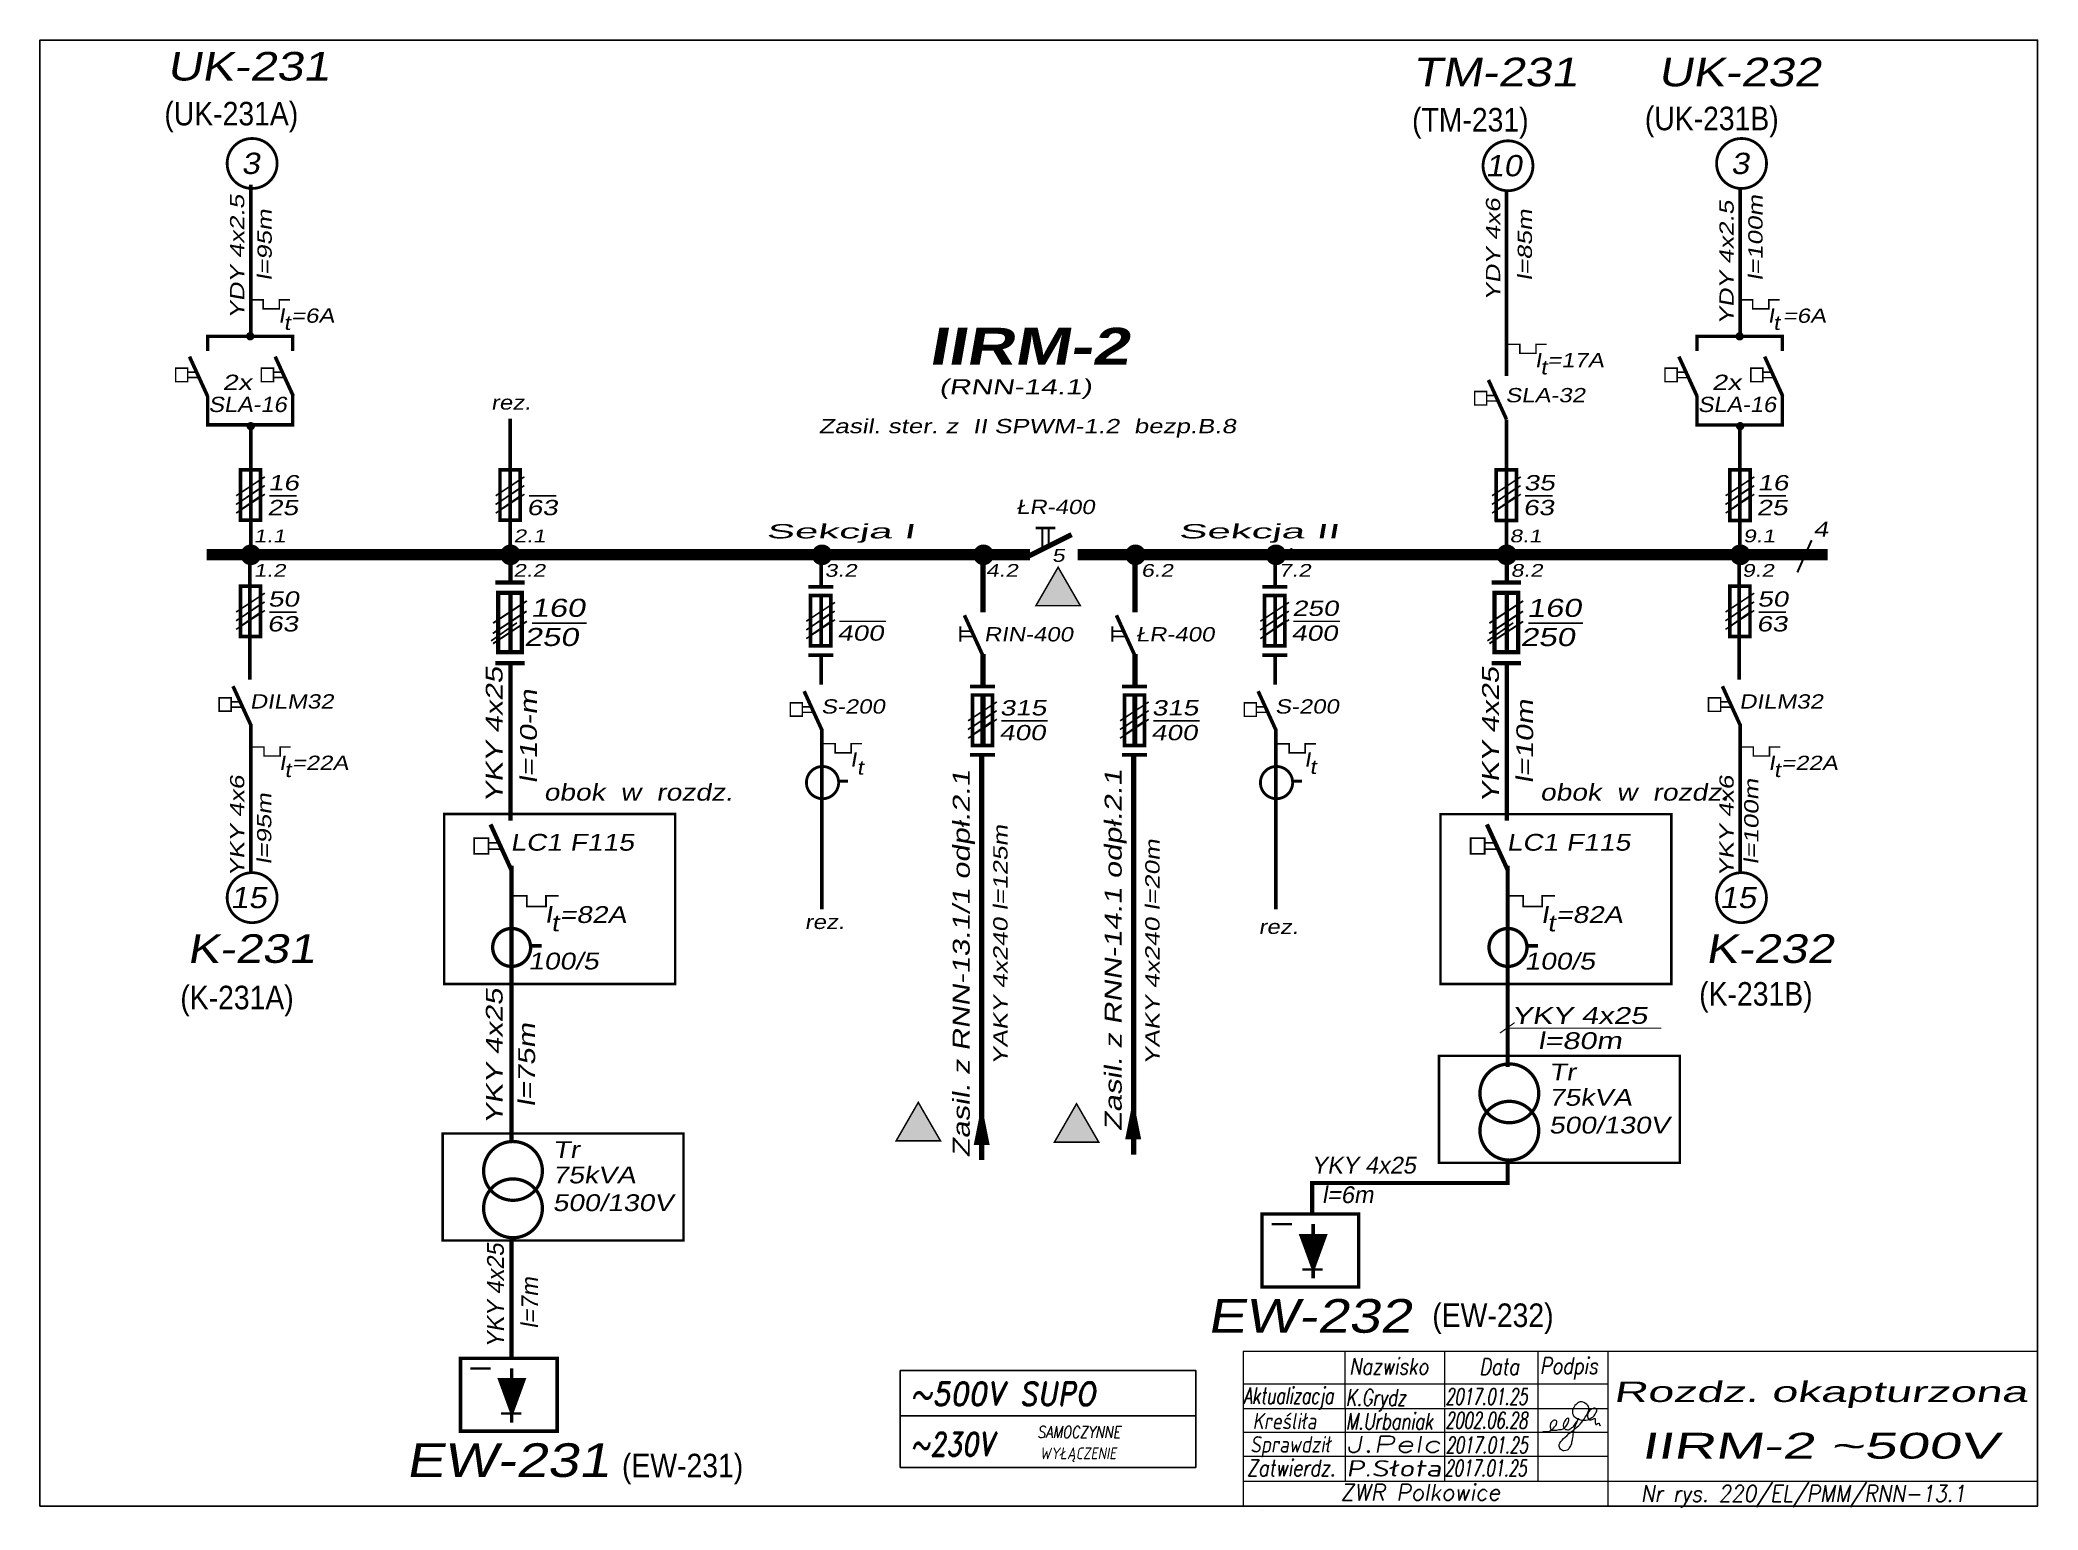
# Model space of a CAD drawing. Header units: millimetres. Extents: x 0 to 297, y -1 to 218.
import ezdxf
from ezdxf.enums import TextEntityAlignment as Align

# ---------------------------------------------------------------- set-up
doc = ezdxf.new("R2010")
doc.units = ezdxf.units.MM
doc.linetypes.add('DASHED2', pattern=[9.525, 6.35, -3.175])
doc.layers.add('LINIE', color=4, linetype='Continuous')
doc.layers.add('Warstwa1', color=2, linetype='Continuous')
doc.styles.add('ROMAND', font='romand', dxfattribs={"width": 0.8, "oblique": 15, "height": 7})
doc.styles.add('ROMANS', font='romans', dxfattribs={"width": 0.8, "oblique": 15, "height": 3})
doc.styles.add('styl1', font='arial.ttf', dxfattribs={"width": 0.8, "oblique": 10, "height": 2.8})
doc.styles.add('styl2', font='arialbd.ttf', dxfattribs={"width": 0.8, "oblique": 10, "height": 2.8})

msp = doc.modelspace()

# ---------------------------------------------------------------- linework, layer by layer
at = {"color": 7}
for p, q in [((32.9, 151.4), (29.62, 149.15)), ((29.64, 147.93), (32.89, 150.19)), ((71.49, 151.4), (68.21, 149.15)), ((68.23, 147.93), (71.48, 150.19)), ((219.62, 151.4), (216.34, 149.15)), ((216.37, 147.93), (219.61, 150.19)), ((254.35, 151.4), (251.07, 149.15)), ((251.09, 147.93), (254.34, 150.19)), ((186.16, 142.26), (185.94, 142.26)), ((32.9, 134.12), (29.62, 131.87)), ((254.34, 134.12), (251.06, 131.87)), ((29.64, 130.65), (32.89, 132.91)), ((67.07, 128.6), (70.89, 131.26)), ((71.75, 132.68), (67.89, 130.03)), ((117.66, 132.75), (114.39, 130.49)), ((114.41, 129.27), (117.65, 131.54)), ((185.17, 132.74), (181.89, 130.49)), ((181.91, 129.27), (185.16, 131.53)), ((215.21, 128.59), (219.02, 131.26)), ((219.88, 132.68), (216.02, 130.03)), ((251.08, 130.64), (254.33, 132.91)), ((141.73, 117.94), (138.45, 115.69)), ((138.47, 114.47), (141.71, 116.74)), ((164.32, 117.94), (161.04, 115.69)), ((161.06, 114.47), (164.31, 116.74))]:
    msp.add_line(p, q, dxfattribs=at)
at = {"color": 7, "lineweight": 15}
for p, q in [((194.06, 14.5), (194.06, 23.01)), ((208.82, 23.01), (208.82, 14.71)), ((222.71, 23.01), (222.71, 3.72)), ((178.91, 18.16), (233.11, 18.16)), ((228.22, 14.94), (228.06, 14.68)), ((228.41, 15.12), (228.22, 14.94)), ((228.6, 15.31), (228.41, 15.12)), ((228.74, 15.41), (228.6, 15.31)), ((228.93, 15.48), (228.74, 15.41)), ((229.28, 15.48), (228.93, 15.48)), ((229.54, 15.41), (229.28, 15.48)), ((229.8, 15.26), (229.54, 15.41)), ((229.98, 15.12), (229.8, 15.26)), ((230.12, 14.98), (229.98, 15.12)), ((230.22, 14.8), (230.12, 14.98)), ((178.91, 14.5), (233.11, 14.5)), ((208.82, 14.5), (208.82, 3.72)), ((224.57, 12.12), (224.54, 11.96)), ((224.54, 11.96), (224.54, 11.77)), ((224.61, 12.29), (224.57, 12.12)), ((224.68, 12.43), (224.61, 12.29)), ((224.78, 12.52), (224.68, 12.43)), ((224.92, 12.64), (224.78, 12.52)), ((225.01, 12.73), (224.92, 12.64)), ((225.11, 12.78), (225.01, 12.73)), ((225.2, 12.8), (225.11, 12.78)), ((225.29, 12.8), (225.2, 12.8)), ((225.2, 11.77), (225.39, 11.98)), ((225.39, 12.73), (225.29, 12.8)), ((225.46, 12.66), (225.39, 12.73)), ((225.39, 11.98), (225.46, 12.15)), ((225.53, 12.57), (225.46, 12.66)), ((225.46, 12.15), (225.5, 12.29)), ((225.5, 12.29), (225.55, 12.43)), ((225.55, 12.43), (225.53, 12.57)), ((226.54, 12.22), (226.49, 12.05)), ((226.49, 12.05), (226.49, 11.91)), ((226.49, 11.91), (226.54, 11.82)), ((226.58, 12.4), (226.54, 12.22)), ((226.68, 12.57), (226.58, 12.4)), ((226.77, 12.73), (226.68, 12.57)), ((226.86, 12.87), (226.77, 12.73)), ((226.82, 11.77), (227.01, 12.05)), ((226.96, 12.97), (226.86, 12.87)), ((227.05, 13.04), (226.96, 12.97)), ((227.01, 12.05), (227.15, 12.29)), ((227.15, 13.08), (227.05, 13.04)), ((227.24, 13.08), (227.15, 13.08)), ((227.15, 12.29), (227.24, 12.43)), ((227.29, 13.04), (227.24, 13.08)), ((227.24, 12.43), (227.29, 12.59)), ((227.31, 12.97), (227.29, 13.04)), ((227.29, 12.59), (227.31, 12.73)), ((227.31, 12.73), (227.31, 12.97)), ((227.87, 14.28), (227.85, 14.02)), ((227.85, 14.02), (227.87, 13.79)), ((227.94, 14.51), (227.87, 14.28)), ((227.87, 13.79), (227.94, 13.58)), ((228.06, 14.68), (227.94, 14.51)), ((227.94, 13.58), (228.08, 13.34)), ((228.01, 11.84), (228.13, 11.98)), ((228.08, 13.34), (228.27, 13.2)), ((228.13, 11.98), (228.22, 12.12)), ((228.22, 12.12), (228.32, 12.29)), ((228.27, 11.91), (228.22, 11.77)), ((228.27, 13.2), (228.6, 12.97)), ((228.32, 12.08), (228.27, 11.91)), ((228.32, 12.29), (228.41, 12.43)), ((228.37, 12.22), (228.32, 12.08)), ((228.46, 12.4), (228.37, 12.22)), ((228.41, 12.43), (228.51, 12.57)), ((228.51, 12.52), (228.46, 12.4)), ((228.51, 12.57), (228.6, 12.66)), ((228.55, 12.66), (228.51, 12.52)), ((228.51, 11.75), (228.79, 11.98)), ((228.6, 12.8), (228.55, 12.66)), ((228.6, 12.97), (228.88, 12.9)), ((228.65, 12.9), (228.6, 12.8)), ((228.6, 12.66), (228.65, 12.8)), ((228.69, 12.97), (228.65, 12.9)), ((228.65, 12.8), (228.69, 12.9)), ((228.69, 12.97), (228.74, 13.04)), ((228.74, 13.04), (228.69, 12.97)), ((228.69, 12.9), (228.69, 12.97)), ((228.74, 13.04), (228.74, 13.08)), ((228.74, 13.08), (228.74, 13.04)), ((228.79, 11.98), (229.02, 12.19)), ((228.88, 12.9), (229.21, 12.8)), ((229.02, 12.19), (229.21, 12.43)), ((229.21, 12.8), (229.84, 12.8)), ((229.21, 12.43), (229.4, 12.66)), ((229.4, 12.66), (229.54, 12.9)), ((229.54, 12.9), (229.75, 13.2)), ((229.75, 13.2), (229.94, 13.48)), ((229.84, 12.8), (230.08, 12.83)), ((229.94, 13.48), (230.08, 13.79)), ((230.08, 13.79), (230.17, 14.02)), ((230.12, 13.72), (230.08, 13.55)), ((230.08, 13.55), (230.08, 13.34)), ((230.08, 13.34), (230.12, 13.18)), ((230.08, 12.83), (230.31, 12.9)), ((230.22, 13.93), (230.12, 13.72)), ((230.12, 13.18), (230.17, 13.01)), ((230.17, 14.02), (230.27, 14.26)), ((230.17, 13.01), (230.27, 12.9)), ((230.27, 14.63), (230.22, 14.8)), ((230.36, 14.09), (230.22, 13.93)), ((230.27, 14.26), (230.27, 14.63)), ((230.27, 12.9), (230.41, 12.83)), ((230.31, 12.9), (230.5, 13.01)), ((230.45, 14.26), (230.36, 14.09)), ((230.41, 12.83), (230.64, 12.83)), ((230.59, 14.37), (230.45, 14.26)), ((230.5, 13.01), (230.73, 13.15)), ((230.78, 14.47), (230.59, 14.37)), ((230.64, 12.83), (230.78, 12.9)), ((230.73, 13.15), (230.92, 13.27)), ((231.02, 14.54), (230.78, 14.47)), ((230.78, 12.9), (231.06, 13.04)), ((230.92, 13.27), (231.06, 13.41)), ((231.23, 14.54), (231.02, 14.54)), ((231.06, 13.41), (231.23, 13.65)), ((231.06, 13.04), (231.25, 13.04)), ((231.34, 14.47), (231.23, 14.54)), ((231.23, 13.65), (231.34, 13.86)), ((231.25, 13.04), (231.25, 12.4)), ((231.25, 12.4), (231.27, 12.29)), ((231.27, 12.29), (231.3, 12.22)), ((231.3, 12.22), (231.32, 12.15)), ((231.32, 12.15), (231.39, 12.15)), ((231.46, 14.33), (231.34, 14.47)), ((231.34, 13.86), (231.41, 14.02)), ((231.39, 12.15), (231.56, 12.26)), ((231.41, 14.02), (231.46, 14.16)), ((231.46, 14.16), (231.46, 14.33)), ((231.56, 12.26), (231.7, 12.29)), ((231.7, 12.29), (231.79, 12.33)), ((231.79, 12.33), (231.84, 12.33)), ((231.84, 12.33), (231.84, 12.29)), ((231.84, 12.29), (231.88, 12.19)), ((231.88, 12.19), (231.88, 12.08)), ((231.88, 12.08), (231.93, 12.03)), ((231.93, 12.03), (231.93, 11.98)), ((231.93, 11.98), (231.98, 11.96)), ((231.98, 11.98), (232.02, 12.03)), ((231.98, 11.91), (231.98, 11.98)), ((231.98, 11.96), (231.98, 11.91)), ((232.02, 12.03), (232.02, 12.05)), ((178.91, 11), (233.15, 11)), ((223.44, 11.16), (223.7, 11.07)), ((223.7, 11.07), (223.93, 11.07)), ((223.93, 11.07), (224.17, 11.09)), ((224.17, 11.09), (224.43, 11.16)), ((224.43, 11.16), (224.59, 11.23)), ((224.54, 11.77), (224.57, 11.65)), ((224.57, 11.65), (224.61, 11.51)), ((224.59, 11.23), (224.75, 11.33)), ((224.61, 11.51), (224.66, 11.37)), ((224.66, 11.37), (224.71, 11.3)), ((224.71, 11.3), (224.75, 11.3)), ((224.75, 11.33), (224.92, 11.47)), ((224.75, 11.3), (224.82, 11.28)), ((224.82, 11.28), (224.96, 11.28)), ((224.92, 11.47), (225.06, 11.61)), ((224.96, 11.28), (225.2, 11.3)), ((225.06, 11.61), (225.2, 11.77)), ((225.2, 11.3), (225.53, 11.3)), ((225.53, 11.3), (225.88, 11.37)), ((225.88, 11.37), (226.23, 11.4)), ((225.88, 8.91), (225.9, 9.14)), ((225.9, 9.14), (225.97, 9.36)), ((225.97, 9.36), (226.11, 9.59)), ((226.11, 9.59), (226.3, 9.8)), ((226.23, 11.4), (226.49, 11.47)), ((226.3, 9.8), (226.54, 10.04)), ((226.49, 11.47), (226.58, 11.54)), ((226.54, 11.82), (226.54, 11.7)), ((226.54, 11.7), (226.58, 11.68)), ((226.54, 10.04), (226.77, 10.25)), ((226.58, 11.68), (226.63, 11.61)), ((226.58, 11.54), (226.68, 11.61)), ((226.63, 11.61), (226.72, 11.51)), ((226.68, 11.61), (226.72, 11.68)), ((226.72, 11.68), (226.82, 11.77)), ((226.72, 11.51), (226.82, 11.4)), ((226.77, 10.25), (227.05, 10.48)), ((226.82, 11.4), (226.96, 11.37)), ((226.96, 11.37), (227.1, 11.33)), ((227.05, 10.48), (227.31, 10.79)), ((227.1, 11.33), (227.29, 11.33)), ((227.29, 11.33), (227.36, 11.4)), ((227.31, 10.79), (227.54, 10.95)), ((227.36, 11.4), (227.52, 11.47)), ((227.54, 8.96), (227.47, 8.82)), ((227.52, 11.47), (227.64, 11.61)), ((227.54, 10.95), (227.73, 11.09)), ((227.61, 9.12), (227.54, 8.96)), ((227.69, 9.26), (227.61, 9.12)), ((227.64, 11.61), (227.78, 11.68)), ((227.71, 9.4), (227.69, 9.26)), ((227.73, 9.5), (227.71, 9.4)), ((227.73, 11.09), (227.99, 11.3)), ((227.78, 9.66), (227.73, 9.5)), ((227.78, 11.68), (227.9, 11.75)), ((227.8, 9.8), (227.78, 9.66)), ((227.83, 9.97), (227.8, 9.8)), ((227.87, 10.18), (227.83, 9.97)), ((227.9, 10.41), (227.87, 10.18)), ((227.9, 11.75), (228.01, 11.84)), ((227.92, 10.65), (227.9, 10.41)), ((227.97, 10.93), (227.92, 10.65)), ((228.01, 11.16), (227.97, 10.93)), ((227.99, 11.3), (228.27, 11.54)), ((228.06, 11.4), (228.01, 11.16)), ((228.13, 11.61), (228.06, 11.4)), ((228.22, 11.77), (228.13, 11.61)), ((228.27, 11.54), (228.51, 11.75)), ((178.91, 7.41), (233.07, 7.41)), ((225.93, 8.75), (225.88, 8.91)), ((226, 8.61), (225.93, 8.75)), ((226.09, 8.46), (226, 8.61)), ((226.21, 8.37), (226.09, 8.46)), ((226.35, 8.28), (226.21, 8.37)), ((226.49, 8.23), (226.35, 8.28)), ((226.63, 8.23), (226.49, 8.23)), ((226.86, 8.28), (226.63, 8.23)), ((227.05, 8.32), (226.86, 8.28)), ((227.19, 8.39), (227.05, 8.32)), ((227.31, 8.51), (227.19, 8.39)), ((227.38, 8.68), (227.31, 8.51)), ((227.47, 8.82), (227.38, 8.68)), ((181.81, -0.58), (181.81, -0.58)), ((181.81, -0.58), (181.81, -0.58))]:
    msp.add_line(p, q, dxfattribs=at)
msp.add_line((127.91, 13.43), (171.84, 13.43))
msp.add_lwpolyline([(0, 0), (297, 0), (297, 217.89), (0, 217.89)], close=True)
at = {"color": 7}
for points, const_width in [([(27.83, 199.54, 1), (35.26, 199.54, 1)], 0.413), ([(214.56, 199.2, 1), (221.98, 199.2, 1)], 0.413), ([(249.28, 199.54, 1), (256.71, 199.54, 1)], 0.413), ([(30.92, 173.86, 1), (31.6, 173.86, 1)], 0.554), ([(252.37, 173.85, 1), (253.05, 173.85, 1)], 0.554), ([(31, 160.5, 1), (31.68, 160.5, 1)], 0.554), ([(252.45, 160.5, 1), (253.13, 160.5, 1)], 0.554), ([(30.51, 141.38, 1), (32.2, 141.38, 1)], 1.38), ([(69.11, 141.38, 1), (70.8, 141.38, 1)], 1.38), ([(115.43, 141.38, 1), (117.12, 141.38, 1)], 1.38), ([(139.44, 141.38, 1), (141.13, 141.38, 1)], 1.38), ([(162.04, 141.38, 1), (163.73, 141.38, 1)], 1.38), ([(182.93, 141.38, 1), (184.62, 141.38, 1)], 1.38), ([(217.24, 141.38, 1), (218.93, 141.38, 1)], 1.38), ([(251.96, 141.38, 1), (253.66, 141.38, 1)], 1.38), ([(113.96, 107.53, 1), (118.75, 107.53, 1)], 0.422), ([(181.46, 107.53, 1), (186.25, 107.53, 1)], 0.422), ([(27.83, 90.43, 1), (35.26, 90.43, 1)], 0.413), ([(249.27, 90.43, 1), (256.7, 90.43, 1)], 0.413), ([(67.31, 83.03, 1), (72.95, 83.03, 1)], 0.497), ([(215.45, 83.03, 1), (221.09, 83.03, 1)], 0.497), ([(214.1, 61.35, 1), (222.84, 61.35, 1)], 0.486), ([(214.1, 55.79, 1), (222.84, 55.79, 1)], 0.486), ([(65.96, 49.82, 1), (74.7, 49.82, 1)], 0.486), ([(65.96, 44.26, 1), (74.7, 44.26, 1)], 0.486)]:
    msp.add_lwpolyline(points, format="xyb", close=True, dxfattribs=dict(at, const_width=const_width))
for points, const_width in [([(31.34, 174.18), (31.34, 196.38)], 0.539), ([(252.79, 174.18), (252.79, 195.81)], 0.539), ([(218.06, 167.96), (218.06, 195.42)], 0.539), ([(37.84, 173.86), (24.67, 173.86)], 0.505), ([(24.93, 174.1), (24.93, 171.68)], 0.505), ([(37.59, 171.68), (37.59, 173.86)], 0.505), ([(259.29, 173.85), (246.13, 173.85)], 0.505), ([(246.38, 174.09), (246.38, 171.67)], 0.505), ([(259.04, 171.67), (259.04, 173.85)], 0.505), ([(21.94, 168.52), (23.19, 168.52)], 0.227), ([(23.56, 167.72), (21.94, 167.72)], 0.227), ([(34.69, 168.52), (35.94, 168.52)], 0.227), ([(36.31, 167.72), (34.69, 167.72)], 0.227), ([(243.39, 168.52), (244.64, 168.52)], 0.227), ([(245.01, 167.71), (243.39, 167.71)], 0.227), ([(256.14, 168.52), (257.39, 168.52)], 0.227), ([(257.76, 167.71), (256.14, 167.71)], 0.227), ([(24.93, 165.02), (24.93, 160.5)], 0.505), ([(37.59, 160.5), (37.59, 165.02)], 0.505), ([(215.08, 165.05), (216.33, 165.05)], 0.227), ([(216.7, 164.25), (215.08, 164.25)], 0.227), ([(246.38, 165.02), (246.38, 160.5)], 0.505), ([(259.04, 160.5), (259.04, 165.02)], 0.505), ([(37.84, 160.7), (24.67, 160.7)], 0.505), ([(31.34, 160.36), (31.34, 142.37)], 0.539), ([(69.93, 161.61), (69.93, 142.37)], 0.539), ([(218.06, 161.45), (218.06, 141.65)], 0.539), ([(259.29, 160.69), (246.13, 160.69)], 0.505), ([(252.72, 160.35), (252.72, 142.37)], 0.539), ([(33.42, 151.68), (33.42, 151.68), (29.15, 148.86)], 0.24), ([(33.44, 152.98), (33.44, 152.98), (29.17, 150.16)], 0.24), ([(29.54, 146.51), (32.81, 146.51), (32.81, 154), (29.81, 154), (29.81, 146.35)], 0.54), ([(72.01, 151.68), (72.01, 151.68), (67.74, 148.86)], 0.24), ([(72.03, 152.98), (72.03, 152.98), (67.76, 150.16)], 0.24), ([(68.13, 146.51), (71.4, 146.51), (71.4, 154), (68.4, 154), (68.4, 146.35)], 0.54), ([(220.14, 151.67), (220.14, 151.67), (215.87, 148.86)], 0.24), ([(220.17, 152.97), (220.17, 152.97), (215.9, 150.16)], 0.24), ([(216.27, 146.5), (219.53, 146.5), (219.53, 154), (216.53, 154), (216.53, 146.35)], 0.54), ([(254.87, 151.67), (254.87, 151.67), (250.6, 148.86)], 0.24), ([(254.89, 152.97), (254.89, 152.97), (250.62, 150.16)], 0.24), ([(250.99, 146.5), (254.26, 146.5), (254.26, 154), (251.26, 154), (251.26, 146.35)], 0.54), ([(33.44, 150.39), (33.44, 150.39), (29.17, 147.58)], 0.24), ([(34.1, 150.15), (38.17, 150.15)], 0.227), ([(72.03, 150.39), (72.03, 150.39), (67.76, 147.58)], 0.24), ([(72.69, 150.15), (76.76, 150.15)], 0.227), ([(220.17, 150.39), (220.17, 150.39), (215.9, 147.58)], 0.24), ([(220.82, 150.15), (224.89, 150.15)], 0.227), ([(254.89, 150.39), (254.89, 150.39), (250.62, 147.58)], 0.24), ([(255.55, 150.15), (259.62, 150.15)], 0.227), ([(150.97, 145.37), (148.06, 145.37)], 0.407), ([(147, 141.19), (153.39, 144.38)], 0.772), ([(149.05, 142.52), (149.05, 145.37)], 0.305), ([(149.98, 142.99), (149.98, 145.37)], 0.305), ([(24.77, 141.42), (147.19, 141.42)], 1.68), ([(31.22, 140.89), (31.22, 122.82)], 0.539), ([(69.95, 141.38), (69.95, 137.26)], 0.634), ([(116.14, 140.14), (116.14, 136.64)], 0.539), ([(140.21, 137.76), (140.21, 141.5)], 0.78), ([(154.31, 141.42), (265.82, 141.42)], 1.68), ([(162.8, 137.76), (162.8, 141.5)], 0.78), ([(183.64, 140.14), (183.64, 136.63)], 0.539), ([(185.94, 141.42), (186.16, 141.42)], 1.68), ([(218.09, 141.38), (218.09, 137.26)], 0.634), ([(252.66, 140.89), (252.66, 122.82)], 0.539), ([(29.54, 129.22), (32.81, 129.22), (32.81, 136.72), (29.81, 136.72), (29.81, 129.07)], 0.54), ([(67.7, 137.26), (72.07, 137.26)], 0.635), ([(114.22, 136.64), (117.94, 136.64)], 0.54), ([(140.21, 132.83), (140.21, 138.02)], 0.78), ([(162.8, 132.83), (162.8, 138.02)], 0.78), ([(181.72, 136.63), (185.44, 136.63)], 0.54), ([(215.83, 137.26), (220.2, 137.26)], 0.635), ([(250.98, 129.22), (254.25, 129.22), (254.25, 136.72), (251.25, 136.72), (251.25, 129.07)], 0.54), ([(33.42, 134.39), (33.42, 134.39), (29.15, 131.58)], 0.24), ([(33.44, 135.69), (33.44, 135.69), (29.17, 132.88)], 0.24), ([(72.39, 134.53), (72.39, 134.53), (67.37, 131.23)], 0.282), ([(67.8, 126.92), (71.64, 126.92), (71.64, 135.74), (68.11, 135.74), (68.11, 126.74)], 0.635), ([(69.95, 135.74), (69.95, 126.92)], 0.634), ([(118.21, 134.32), (118.21, 134.32), (113.94, 131.51)], 0.24), ([(114.31, 127.85), (117.57, 127.85), (117.57, 135.35), (114.57, 135.35), (114.57, 127.69)], 0.54), ([(116.14, 135.35), (116.14, 127.85)], 0.539), ([(185.71, 134.32), (185.71, 134.32), (181.44, 131.5)], 0.24), ([(181.81, 127.85), (185.08, 127.85), (185.08, 135.34), (182.08, 135.34), (182.08, 127.69)], 0.54), ([(183.64, 135.34), (183.64, 127.85)], 0.539), ([(220.52, 134.53), (220.52, 134.53), (215.5, 131.22)], 0.282), ([(215.93, 126.92), (219.77, 126.92), (219.77, 135.74), (216.25, 135.74), (216.25, 126.74)], 0.635), ([(218.09, 135.74), (218.09, 126.92)], 0.634), ([(254.86, 134.39), (254.86, 134.39), (250.59, 131.58)], 0.24), ([(254.88, 135.69), (254.88, 135.69), (250.61, 132.88)], 0.24), ([(33.44, 133.11), (33.44, 133.11), (29.17, 130.3)], 0.24), ([(34.1, 132.87), (38.17, 132.87)], 0.227), ([(72.36, 133), (72.36, 133), (67.34, 129.7)], 0.282), ([(72.39, 131.5), (72.39, 131.5), (67.37, 128.19)], 0.282), ([(73.16, 131.21), (81.28, 131.21)], 0.267), ([(118.18, 133.02), (118.18, 133.02), (113.92, 130.21)], 0.24), ([(118.21, 131.74), (118.21, 131.74), (113.94, 128.93)], 0.24), ([(118.86, 131.5), (125.77, 131.5)], 0.227), ([(185.69, 133.02), (185.69, 133.02), (181.42, 130.2)], 0.24), ([(185.71, 131.73), (185.71, 131.73), (181.44, 128.92)], 0.24), ([(186.37, 131.49), (193.27, 131.49)], 0.227), ([(220.5, 133), (220.5, 133), (215.47, 129.69)], 0.282), ([(220.52, 131.49), (220.52, 131.49), (215.5, 128.19)], 0.282), ([(221.29, 131.21), (229.42, 131.21)], 0.267), ([(254.88, 133.11), (254.88, 133.11), (250.61, 130.3)], 0.24), ([(255.54, 132.87), (259.61, 132.87)], 0.227), ([(136.81, 130.04), (138.31, 130.04)], 0.227), ([(138.68, 129.24), (136.81, 129.24)], 0.227), ([(159.41, 130.04), (160.9, 130.04)], 0.227), ([(161.27, 129.24), (159.41, 129.24)], 0.227), ([(67.7, 125.28), (72.07, 125.28)], 0.635), ([(69.95, 125.28), (69.95, 101.85)], 0.634), ([(114.22, 126.46), (117.94, 126.46)], 0.54), ([(116.14, 126.46), (116.14, 122.08)], 0.539), ([(140.21, 121.83), (140.21, 126.62)], 0.78), ([(162.8, 121.83), (162.8, 126.62)], 0.78), ([(181.72, 126.45), (185.44, 126.45)], 0.54), ([(183.64, 126.45), (183.64, 122.07)], 0.539), ([(215.83, 125.28), (220.2, 125.28)], 0.635), ([(218.09, 125.28), (218.09, 101.85)], 0.634), ([(138.28, 121.83), (142, 121.83)], 0.54), ([(160.87, 121.83), (164.59, 121.83)], 0.54), ([(28.42, 119.53), (29.67, 119.53)], 0.227), ([(30.04, 118.73), (28.42, 118.73)], 0.227), ([(113.34, 118.78), (114.59, 118.78)], 0.227), ([(142.27, 119.52), (142.27, 119.52), (138, 116.71)], 0.24), ([(138.37, 113.05), (141.63, 113.05), (141.63, 120.55), (138.63, 120.55), (138.63, 112.89)], 0.54), ([(140.2, 120.55), (140.2, 113.05)], 0.78), ([(164.86, 119.52), (164.86, 119.52), (160.59, 116.71)], 0.24), ([(160.96, 113.05), (164.23, 113.05), (164.23, 120.55), (161.23, 120.55), (161.23, 112.89)], 0.54), ([(162.79, 120.55), (162.79, 113.05)], 0.78), ([(180.84, 118.78), (182.09, 118.78)], 0.227), ([(249.86, 119.53), (251.11, 119.53)], 0.227), ([(251.48, 118.73), (249.86, 118.73)], 0.227), ([(31.34, 94.27), (31.34, 116.26)], 0.539), ([(114.96, 117.98), (113.34, 117.98)], 0.227), ([(142.25, 118.22), (142.25, 118.22), (137.98, 115.41)], 0.24), ([(142.27, 116.94), (142.27, 116.94), (138, 114.12)], 0.24), ([(142.92, 116.7), (149.83, 116.7)], 0.227), ([(164.84, 118.22), (164.84, 118.22), (160.57, 115.41)], 0.24), ([(164.86, 116.94), (164.86, 116.94), (160.59, 114.12)], 0.24), ([(165.52, 116.7), (172.42, 116.7)], 0.227), ([(182.46, 117.98), (180.84, 117.98)], 0.227), ([(252.78, 94.27), (252.78, 116.25)], 0.539), ([(116.25, 88.67), (116.25, 115.51)], 0.539), ([(183.76, 88.67), (183.76, 115.51)], 0.539), ([(138.28, 111.66), (142, 111.66)], 0.54), ([(140.01, 51.46), (140.01, 111.61)], 0.78), ([(160.87, 111.66), (164.59, 111.66)], 0.54), ([(162.6, 52.22), (162.6, 111.61)], 0.78), ([(118.53, 107.74), (120.15, 107.74), (120.15, 107.74)], 0.472), ([(186.04, 107.74), (187.65, 107.74), (187.65, 107.74)], 0.472), ([(66.66, 98.58), (68.13, 98.58)], 0.267), ([(214.79, 98.58), (216.26, 98.58)], 0.267), ([(68.56, 97.64), (66.66, 97.64)], 0.267), ([(70.09, 54.1), (70.09, 95.2)], 0.634), ([(216.7, 97.64), (214.79, 97.64)], 0.267), ([(218.22, 65.24), (218.22, 95.19)], 0.634), ([(72.7, 83.28), (74.6, 83.28), (74.6, 83.28)], 0.555), ([(220.83, 83.28), (222.73, 83.28), (222.73, 83.28)], 0.555), ([(218.22, 47.71), (218.22, 51.43)], 0.634), ([(189.3, 33.84), (189.3, 41.92)], 0.507), ([(70.09, 21.92), (70.09, 39.9)], 0.634), ([(70.15, 12.42), (70.15, 20.5)], 0.507)]:
    msp.add_lwpolyline(points, dxfattribs=dict(at, const_width=const_width))
for points, const_width in [([(31.39, 179.29), (33.19, 179.29), (33.19, 177.95), (35.59, 177.95), (35.59, 179.29), (37.19, 179.29)], 0.227), ([(252.84, 179.29), (254.64, 179.29), (254.64, 177.95), (257.04, 177.95), (257.04, 179.29), (258.64, 179.29)], 0.227), ([(218.23, 172.67), (220.03, 172.67), (220.03, 171.33), (222.43, 171.33), (222.43, 172.67), (224.03, 172.67)], 0.227), ([(22.23, 170.84), (24.91, 164.98)], 0.539), ([(34.97, 170.84), (37.66, 164.98)], 0.539), ([(243.68, 170.84), (246.36, 164.98)], 0.539), ([(256.43, 170.84), (259.11, 164.98)], 0.539), ([(215.36, 167.37), (218.05, 161.51)], 0.539), ([(136.84, 130.74), (136.84, 128.48)], 0.337), ([(137.45, 132.4), (140.13, 126.54)], 0.539), ([(159.44, 130.74), (159.44, 128.48)], 0.337), ([(160.05, 132.4), (162.73, 126.54)], 0.539), ([(28.7, 121.86), (31.39, 116)], 0.539), ([(250.15, 121.85), (252.83, 115.99)], 0.539), ([(113.62, 121.11), (116.3, 115.25)], 0.539), ([(181.12, 121.11), (183.81, 115.24)], 0.539), ([(31.51, 112.83), (33.3, 112.83), (33.3, 111.49), (35.7, 111.49), (35.7, 112.83), (37.3, 112.83)], 0.227), ([(116.42, 113.31), (118.22, 113.31), (118.22, 111.96), (120.62, 111.96), (120.62, 113.31), (122.22, 113.31)], 0.227), ([(183.92, 113.3), (185.72, 113.3), (185.72, 111.96), (188.12, 111.96), (188.12, 113.3), (189.72, 113.3)], 0.227), ([(252.95, 112.83), (254.74, 112.83), (254.74, 111.48), (257.15, 111.48), (257.15, 112.83), (258.75, 112.83)], 0.227), ([(66.99, 101.32), (70.15, 94.42)], 0.634), ([(215.13, 101.31), (218.28, 94.42)], 0.634), ([(70.29, 90.7), (72.4, 90.7), (72.4, 89.12), (75.23, 89.12), (75.23, 90.7), (77.11, 90.7)], 0.267), ([(218.42, 90.69), (220.54, 90.69), (220.54, 89.11), (223.36, 89.11), (223.36, 90.69), (225.24, 90.69)], 0.267), ([(219.26, 71.86), (217.06, 70.3)], 0.17), ([(241.07, 71.04), (217.95, 71.04)], 0.17), ([(189.16, 43.31), (189.16, 48.03), (218.22, 48.03)], 0.63)]:
    msp.add_lwpolyline(points, dxfattribs=dict(const_width=const_width))
for points, const_width in [([(21.96, 169.11), (21.96, 167.12), (20.17, 167.12), (20.17, 169.11)], 0.227), ([(34.71, 169.11), (34.71, 167.12), (32.92, 167.12), (32.92, 169.11)], 0.227), ([(243.41, 169.11), (243.41, 167.12), (241.62, 167.12), (241.62, 169.11)], 0.227), ([(256.16, 169.11), (256.16, 167.12), (254.37, 167.12), (254.37, 169.11)], 0.227), ([(215.1, 165.64), (215.1, 163.65), (213.31, 163.65), (213.31, 165.64)], 0.227), ([(148.08, 133.82), (154.68, 133.82), (151.38, 139.53)], 0.23), ([(28.44, 120.12), (28.44, 118.14), (26.65, 118.14), (26.65, 120.12)], 0.227), ([(113.35, 119.38), (113.35, 117.39), (111.57, 117.39), (111.57, 119.38)], 0.227), ([(180.86, 119.37), (180.86, 117.38), (179.07, 117.38), (179.07, 119.37)], 0.227), ([(249.88, 120.12), (249.88, 118.13), (248.09, 118.13), (248.09, 120.12)], 0.227), ([(66.68, 99.28), (66.68, 96.94), (64.57, 96.94), (64.57, 99.28)], 0.267), ([(214.81, 99.27), (214.81, 96.94), (212.71, 96.94), (212.71, 99.27)], 0.267), ([(127.3, 54.29), (133.89, 54.29), (130.59, 60)], 0.23), ([(150.83, 54.09), (157.42, 54.09), (154.12, 59.8)], 0.23)]:
    msp.add_lwpolyline(points, close=True, dxfattribs=dict(at, const_width=const_width))
at = {"linetype": 'DASHED2'}
for points, const_width in [([(263.42, 143.56), (261.29, 138.78)], 0.306), ([(183.13, 41.89), (186.15, 41.89)], 0.36), ([(187.7, 35.17), (190.72, 35.17)], 0.36), ([(63.98, 20.47), (67, 20.47)], 0.36), ([(68.55, 13.75), (71.57, 13.75)], 0.36)]:
    msp.add_lwpolyline(points, dxfattribs=dict(at, const_width=const_width))
at = {"color": 6, "linetype": 'DASHED2', "const_width": 0.36}
for points in [[(60.1, 102.86), (94.43, 102.86), (94.43, 77.6), (60.1, 77.6)], [(208.24, 102.85), (242.56, 102.85), (242.56, 77.6), (208.24, 77.6)], [(208.01, 66.91), (243.81, 66.91), (243.81, 51.02), (208.01, 51.02)], [(59.88, 55.38), (95.68, 55.38), (95.68, 39.49), (59.88, 39.49)]]:
    msp.add_lwpolyline(points, close=True, dxfattribs=at)
at = {"linetype": 'DASHED2'}
for points in [[(140.02, 59.62, 0, 2.37, 0), (140.02, 53.68, 0, 0, 0)], [(162.54, 60.46, 0, 2.37, 0), (162.54, 54.52, 0, 0, 0)], [(189.31, 34.54, 0, 4.32, 0), (189.31, 40.46, 0, 0, 0)], [(70.16, 13.12, 0, 4.32, 0), (70.16, 19.04, 0, 0, 0)]]:
    msp.add_lwpolyline(points, format="xyseb", dxfattribs=at)
at = {"const_width": 0.507}
for points in [[(181.68, 43.4), (196.05, 43.4), (196.05, 32.56), (181.68, 32.56)], [(62.53, 21.98), (76.9, 21.98), (76.9, 11.14), (62.53, 11.14)]]:
    msp.add_lwpolyline(points, close=True, dxfattribs=at)
at = {"color": 7}
msp.add_lwpolyline([(127.91, 20.18), (127.91, 5.76), (171.84, 5.76), (171.84, 20.18)], close=True, dxfattribs=at)
at = {"layer": 'LINIE', "color": 7, "lineweight": 15}
for p, q in [((178.91, 23.01), (297, 23.01)), ((178.91, 23.01), (178.91, 0)), ((233.11, 22.99), (233.11, 0)), ((297, 23.01), (297, 0)), ((194.06, 14.5), (194.06, 3.72)), ((178.91, 3.72), (297.08, 3.72)), ((181.8, -0.58), (181.8, -0.58))]:
    msp.add_line(p, q, dxfattribs=at)
at = {"layer": 'Warstwa1', "color": 2}
for points in [[(148.07, 133.84), (154.67, 133.84), (151.37, 139.55)], [(127.29, 54.3), (133.88, 54.3), (130.58, 60.01)], [(150.82, 54.1), (157.41, 54.1), (154.12, 59.81)]]:
    msp.add_solid(points, dxfattribs=at)

# ---------------------------------------------------------------- texts
at = {"color": 6, "style": 'styl1', "oblique": 10, "width": 1.2}
for s, height, p in [('UK-231', 4.25, (18.88, 211.87)), ('TM-231', 4.25, (204.08, 211.01)), ('UK-232', 4.25, (240.57, 211.01)), ('K-231', 4.25, (21.88, 80.74)), ('K-232', 4.25, (247.64, 80.73)), ('EW-232', 5, (173.57, 25.77)), ('EW-231', 5, (54.42, 4.34))]:
    msp.add_text(s, height=height, dxfattribs=at).set_placement(p)
at = {"color": 7, "lineweight": 30, "width": 0.9}
for s, p in [('(UK-231A)', (18.5, 205.2)), ('(TM-231)', (204.01, 204.29)), ('(UK-231B)', (238.62, 204.48)), ('(K-231A)', (20.87, 73.84)), ('(K-231B)', (246.7, 74.38)), ('(EW-232)', (207.02, 26.62)), ('(EW-231)', (86.54, 4.28))]:
    msp.add_text(s, height=3.5, dxfattribs=at).set_placement(p)
at = {"color": 7, "oblique": 10}
for s, height, style, width, p in [('3', 3.16, 'styl1', 1.1, (29.95, 197.98)), ('10', 3.156, 'styl1', 1.1, (214.9, 197.64)), ('3', 3.16, 'styl1', 1.1, (251.4, 197.97)), ('I', 2.12, 'styl1', 1.2, (35.41, 175.88)), ('t', 2.12, 'styl1', 1.2, (36.22, 174.81)), ('=6A', 2.121, 'styl1', 1.2, (37.35, 175.87)), ('I', 2.12, 'styl1', 1.2, (256.86, 175.88)), ('t', 2.12, 'styl1', 1.2, (257.67, 174.81)), ('=6A', 2.121, 'styl1', 1.2, (259.13, 175.86)), ('IIRM-2', 5.47, 'styl2', 1.3, (132.1, 169.65)), ('I', 2.12, 'styl1', 1.2, (222.24, 169.26)), ('t', 2.12, 'styl1', 1.2, (223.06, 168.19)), ('=17A', 2.121, 'styl1', 1.2, (224.11, 169.25)), ('2x', 2.272, 'styl1', 1.3, (27.13, 165.88)), ('(RNN-14.1)', 2.272, 'styl1', 1.4, (133.67, 165.21)), ('2x', 2.272, 'styl1', 1.3, (248.58, 165.88)), ('SLA-16', 2.272, 'styl1', 1.1, (25.03, 162.6)), ('rez.', 2.121, 'styl1', 1.2, (67.06, 162.96)), ('SLA-32', 2.121, 'styl1', 1.2, (217.87, 164.05)), ('SLA-16', 2.272, 'styl1', 1.1, (246.48, 162.6)), ('Zasil. ster. z  II SPWM-1.2  bezp.B.8', 2.1206, 'styl1', 1.3, (115.78, 159.45)), ('16', 2.272, 'styl1', 1.3, (33.91, 150.96)), ('35', 2.272, 'styl1', 1.3, (220.63, 150.96)), ('16', 2.272, 'styl1', 1.3, (255.36, 150.96)), ('25', 2.272, 'styl1', 1.3, (33.79, 147.27)), ('63', 2.272, 'styl1', 1.3, (72.38, 147.27)), ('ŁR-400', 2.121, 'styl1', 1.2, (145.15, 147.44)), ('63', 2.272, 'styl1', 1.3, (220.52, 147.27)), ('25', 2.272, 'styl1', 1.3, (255.24, 147.27)), ('Sekcja I', 2.121, 'styl1', 2.1, (107.97, 143.82)), ('Sekcja II', 2.121, 'styl1', 2.1, (169.29, 143.82)), ('4', 2.2, 'styl1', 1.3, (263.67, 144.09)), ('1.1', 1.893, 'styl1', 1.3, (31.77, 143.25)), ('2.1', 1.893, 'styl1', 1.3, (70.42, 143.25)), ('8.1', 1.893, 'styl1', 1.3, (218.5, 143.24)), ('9.1', 1.893, 'styl1', 1.3, (253.23, 143.24)), ('1.2', 1.893, 'styl1', 1.3, (31.77, 138.12)), ('2.2', 1.893, 'styl1', 1.3, (70.37, 138.12)), ('3.2', 1.893, 'styl1', 1.3, (116.69, 138.12)), ('4.2', 1.893, 'styl1', 1.3, (140.65, 138.12)), ('5', 1.89, 'styl1', 1.3, (150.45, 140.34)), ('6.2', 1.893, 'styl1', 1.3, (163.71, 138.12)), ('7.2', 1.893, 'styl1', 1.3, (184.19, 138.12)), ('8.2', 1.893, 'styl1', 1.3, (218.67, 138.12)), ('9.2', 1.893, 'styl1', 1.3, (253.06, 138.12)), ('50', 2.272, 'styl1', 1.3, (33.91, 133.68)), ('160', 2.673, 'styl1', 1.3, (72.94, 132.17)), ('250', 2.272, 'styl1', 1.3, (186.18, 132.3)), ('160', 2.673, 'styl1', 1.3, (221.07, 132.16)), ('50', 2.272, 'styl1', 1.3, (255.35, 133.68)), ('63', 2.272, 'styl1', 1.3, (33.79, 129.99)), ('400', 2.272, 'styl1', 1.3, (118.56, 128.62)), ('400', 2.272, 'styl1', 1.3, (186.06, 128.61)), ('63', 2.272, 'styl1', 1.3, (255.23, 129.99)), ('250', 2.673, 'styl1', 1.3, (71.96, 127.83)), ('RIN-400', 2.121, 'styl1', 1.2, (140.35, 128.51)), ('ŁR-400', 2.121, 'styl1', 1.2, (162.95, 128.51)), ('250', 2.673, 'styl1', 1.3, (220.09, 127.82)), ('DILM32', 2.121, 'styl1', 1.2, (31.21, 118.54)), ('S-200', 2.121, 'styl1', 1.2, (116.13, 117.79)), ('315', 2.272, 'styl1', 1.3, (142.73, 117.51)), ('315', 2.272, 'styl1', 1.3, (165.33, 117.51)), ('S-200', 2.121, 'styl1', 1.2, (183.63, 117.79)), ('DILM32', 2.121, 'styl1', 1.2, (252.65, 118.53)), ('400', 2.272, 'styl1', 1.3, (142.62, 113.82)), ('400', 2.272, 'styl1', 1.3, (165.21, 113.82)), ('I', 2.12, 'styl1', 1.2, (35.52, 109.42)), ('t', 2.12, 'styl1', 1.2, (36.33, 108.35)), ('=22A', 2.121, 'styl1', 1.2, (37.46, 109.41)), ('I', 2.12, 'styl1', 1.2, (120.43, 109.9)), ('t', 2.12, 'styl1', 1.2, (121.43, 108.71)), ('I', 2.12, 'styl1', 1.2, (187.94, 109.89)), ('t', 2.12, 'styl1', 1.2, (188.75, 108.82)), ('I', 2.12, 'styl1', 1.2, (256.96, 109.42)), ('t', 2.12, 'styl1', 1.2, (257.78, 108.35)), ('=22A', 2.121, 'styl1', 1.2, (258.9, 109.4)), ('obok  w  rozdz.', 2.4948, 'styl1', 1.2, (74.89, 104.85)), ('obok  w  rozdz.', 2.4948, 'styl1', 1.2, (223.02, 104.85)), ('LC1 F115', 2.495, 'styl1', 1.2, (69.94, 97.41)), ('LC1 F115', 2.495, 'styl1', 1.2, (218.07, 97.41)), ('15', 3.156, 'styl1', 1.1, (28.29, 88.87)), ('I', 2.49, 'styl1', 1.2, (75.01, 86.69)), ('=82A', 2.495, 'styl1', 1.2, (77.29, 86.67)), ('I', 2.49, 'styl1', 1.2, (223.14, 86.68)), ('=82A', 2.495, 'styl1', 1.2, (225.42, 86.67)), ('15', 3.156, 'styl1', 1.1, (249.73, 88.87)), ('t', 2.49, 'styl1', 1.2, (75.97, 85.43)), ('rez.', 2.121, 'styl1', 1.2, (113.7, 85.77)), ('rez.', 2.121, 'styl1', 1.2, (181.18, 85.04)), ('t', 2.49, 'styl1', 1.2, (224.1, 85.42)), ('100/5', 2.495, 'styl1', 1.2, (72.59, 79.76)), ('100/5', 2.495, 'styl1', 1.2, (220.72, 79.75)), ('YKY 4x25', 2.495, 'styl1', 1.3, (218.82, 71.67)), ('l=80m', 2.495, 'styl1', 1.3, (222.7, 67.93)), ('Tr', 2.495, 'styl1', 1.2, (224.35, 63.27)), ('75kVA', 2.495, 'styl1', 1.2, (224.35, 59.5)), ('500/130V', 2.495, 'styl1', 1.2, (224.35, 55.38)), ('Tr', 2.495, 'styl1', 1.2, (76.22, 51.74)), ('75kVA', 2.495, 'styl1', 1.2, (76.22, 47.97)), ('500/130V', 2.495, 'styl1', 1.2, (76.22, 43.85)), ('~500V SUPO', 3.5, 'ROMAND', 0.9, (129.41, 14.94)), ('SAMOCZYNNE', 1.75, 'ROMAND', 0.8, (148.29, 10.14)), ('~230V', 3.5, 'ROMAND', 0.8, (129.41, 7.45)), ('WYŁĄCZENIE', 1.75, 'ROMAND', 0.8, (148.68, 6.97))]:
    msp.add_text(s, height=height, dxfattribs=dict(at, style=style, width=width)).set_placement(p)
at = {"color": 7, "style": 'styl1', "oblique": 10, "width": 1.3}
for s, height, p in [('YDY 4x2.5', 2.121, (30.38, 176.48)), ('YDY 4x6', 2.121, (217.11, 179.16)), ('YDY 4x2.5', 2.121, (251.83, 175.61)), ('l=100m', 2.121, (256.12, 182.12)), ('l=95m', 2.121, (34.46, 182.12)), ('l=85m', 2.121, (221.83, 182.12)), ('YKY 4x25', 2.495, (68.78, 104.56)), ('YKY 4x25', 2.495, (216.91, 104.55)), ('l=10-m', 2.495, (73.88, 107.39)), ('l=10m', 2.495, (222.01, 107.39)), ('YKY 4x6', 2.121, (30.38, 93.59)), ('Zasil. z RNN-13.1/1 odpł.2.1', 2.5245, (138.24, 51.82)), ('Zasil. z RNN-14.1 odpł.2.1', 2.5245, (160.83, 55.74)), ('YKY 4x6', 2.121, (251.82, 93.58)), ('l=100m', 2.121, (255.51, 95.36)), ('l=95m', 2.121, (34.4, 95.36)), ('YAKY 4x240 l=125m', 2.1206, (143.86, 65.6)), ('YAKY 4x240 l=20m', 2.1206, (166.46, 65.6)), ('YKY 4x25', 2.495, (68.79, 56.75)), ('l=75m', 2.495, (73.62, 59.32))]:
    msp.add_text(s, height=height, rotation=90, dxfattribs=at).set_placement(p)
at = {"color": 7, "style": 'styl1', "oblique": 10}
for s, p in [('YKY 4x25', (189.06, 49.42)), ('l=6m', (190.6, 45.04))]:
    msp.add_text(s, height=2.495, dxfattribs=at).set_placement(p)
for s, p in [('YKY 4x25', (68.97, 23.52)), ('l=7m', (74.07, 26.35))]:
    msp.add_text(s, height=2.495, rotation=90, dxfattribs=at).set_placement(p)
at = {"color": 7, "lineweight": 15, "oblique": 10}
for s, height, style, width, p in [('Nazwisko', 2.432, 'ROMANS', 0.8, (194.67, 19.56)), ('Data', 2.432, 'ROMANS', 0.8, (214, 19.52)), ('Podpis', 2.432, 'ROMANS', 0.8, (223.03, 19.64)), ('Aktualizacja', 2.432, 'ROMANS', 0.7, (178.9, 15.21)), ('K.Grydz', 2.432, 'ROMANS', 0.73, (194.17, 14.93)), ('2017.01.25', 2.432, 'ROMANS', 0.65, (208.95, 15.07)), ('Kreśliła', 2.432, 'ROMANS', 0.8, (180.29, 11.43)), ('M.Urbaniak', 2.432, 'ROMANS', 0.73, (194.17, 11.4)), ('2002.06.28', 2.432, 'ROMANS', 0.65, (208.95, 11.54)), ('Sprawdził', 2.432, 'ROMANS', 0.8, (179.93, 7.97)), ('2017.01.25', 2.432, 'ROMANS', 0.65, (209.01, 7.86)), ('IIRM-2 ~500V', 3.84, 'styl1', 1.6, (238.04, 7.06)), ('Zatwierdz.', 2.432, 'ROMANS', 0.8, (179.44, 4.46)), ('2017.01.25', 2.432, 'ROMANS', 0.65, (208.84, 4.43)), (' Nr rys. 220/EL/PMM/RNN-13.1', 2.432, 'ROMANS', 0.9, (236.52, 0.66))]:
    msp.add_text(s, height=height, dxfattribs=dict(at, style=style, width=width)).set_placement(p)
for s, height, style, width, p, p2 in [('Rozdz. okapturzona', 3.04, 'styl1', 1.628539, (233.94, 15.48), (295.45, 15.48)), ('J.Pelc', 2.432, 'ROMANS', 1.388238, (194.22, 7.98), (208.37, 7.98)), ('P.Słota', 2.432, 'ROMANS', 1.131157, (194.23, 4.4), (208.38, 4.4))]:
    msp.add_text(s, height=height, dxfattribs=dict(at, style=style, width=width)).set_placement(p, p2, align=Align.FIT)
at = {"color": 7, "lineweight": 15, "style": 'ROMANS', "oblique": 10}
msp.add_text('ZWR Polkowice', height=2.4, dxfattribs=at).set_placement((193.34, 0.85))

doc.saveas('drawing.dxf')
